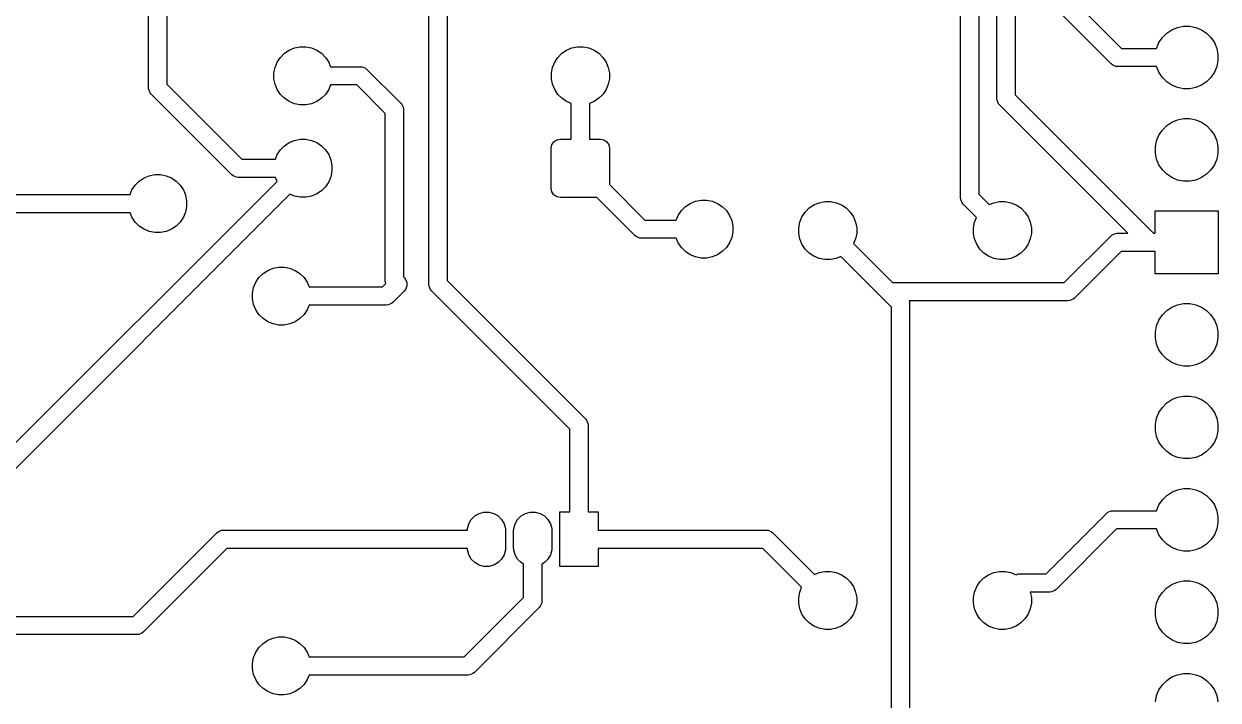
# Model space of a CAD drawing. Header units: inches. Extents: x 6.5 to 8.47, y -5.35 to -1.59.
# Drawn here: x 7.174 to 8.465, y -3.052 to -2.321 of the extents above; entities that cross this region are included whole.
import ezdxf

# ---------------------------------------------------------------- set-up
doc = ezdxf.new("R2010")
doc.units = ezdxf.units.IN
doc.header["$MEASUREMENT"] = 0
doc.layers.add('B.Cu', color=153, linetype='CONTINUOUS', true_color=0x4d7fc4)

msp = doc.modelspace()

# ---------------------------------------------------------------- linework, layer by layer
at = {"layer": 'B.Cu', "linetype": 'CONTINUOUS'}
for p, q in [((8.2264, -2.4016), (8.2264, -2.2206)), ((8.2461, -2.2165), (8.2461, -2.3975)), ((7.3091, -2.3898), (7.3091, -2.256)), ((7.3287, -2.252), (7.3287, -2.3857)), ((8.2736, -2.2597), (8.361, -2.3471)), ((8.2067, -2.2715), (8.2067, -2.5046)), ((8.35, -2.3639), (8.2568, -2.2707)), ((8.187, -2.5087), (8.187, -2.2755)), ((7.6319, -2.2953), (7.6319, -2.5983)), ((7.6122, -2.6024), (7.6122, -2.2994)), ((8.4216, -2.3244), (8.4282, -2.3231)), ((8.4282, -2.3231), (8.4348, -2.3231)), ((8.4348, -2.3231), (8.4414, -2.3244)), ((8.4015, -2.3409), (8.4052, -2.3354)), ((8.4052, -2.3354), (8.4099, -2.3306)), ((8.4099, -2.3306), (8.4155, -2.3269)), ((8.4155, -2.3269), (8.4216, -2.3244)), ((8.4414, -2.3244), (8.4475, -2.3269)), ((8.4475, -2.3269), (8.4531, -2.3306)), ((8.4531, -2.3306), (8.4578, -2.3354)), ((8.4578, -2.3354), (8.4615, -2.3409)), ((7.456, -2.3524), (7.4611, -2.349)), ((7.4611, -2.349), (7.4668, -2.3466)), ((7.4668, -2.3466), (7.4729, -2.3454)), ((7.4729, -2.3454), (7.4791, -2.3454)), ((7.4791, -2.3454), (7.4851, -2.3466)), ((7.4851, -2.3466), (7.4908, -2.349)), ((7.4908, -2.349), (7.496, -2.3524)), ((7.756, -2.3524), (7.7611, -2.349)), ((7.7611, -2.349), (7.7668, -2.3466)), ((7.7668, -2.3466), (7.7729, -2.3454)), ((7.7729, -2.3454), (7.7791, -2.3454)), ((7.7791, -2.3454), (7.7851, -2.3466)), ((7.7851, -2.3466), (7.7908, -2.349)), ((7.7908, -2.349), (7.796, -2.3524)), ((8.361, -2.3471), (8.399, -2.3471)), ((8.399, -2.3471), (8.4015, -2.3409)), ((8.399, -2.3471), (8.399, -2.3471)), ((8.4615, -2.3409), (8.464, -2.3471)), ((8.464, -2.3471), (8.4653, -2.3536)), ((7.4458, -2.3676), (7.4482, -2.3619)), ((7.4482, -2.3619), (7.4516, -2.3568)), ((7.4516, -2.3568), (7.456, -2.3524)), ((7.496, -2.3524), (7.5003, -2.3568)), ((7.5003, -2.3568), (7.5038, -2.3619)), ((7.5038, -2.3619), (7.5058, -2.3669)), ((7.7458, -2.3676), (7.7482, -2.3619)), ((7.7482, -2.3619), (7.7516, -2.3568)), ((7.7516, -2.3568), (7.756, -2.3524)), ((7.796, -2.3524), (7.8003, -2.3568)), ((7.8003, -2.3568), (7.8038, -2.3619)), ((7.8038, -2.3619), (7.8061, -2.3676)), ((8.4653, -2.3603), (8.464, -2.3668)), ((8.4653, -2.3536), (8.4653, -2.3603)), ((7.4446, -2.3737), (7.4458, -2.3676)), ((7.4446, -2.3799), (7.4446, -2.3737)), ((7.5058, -2.3669), (7.5382, -2.3669)), ((7.5382, -2.3669), (7.5401, -2.3671)), ((7.5401, -2.3671), (7.5437, -2.3686)), ((7.5437, -2.3686), (7.5437, -2.3686)), ((7.5437, -2.3686), (7.5451, -2.3698)), ((7.5451, -2.3698), (7.5818, -2.4064)), ((7.7446, -2.3737), (7.7458, -2.3676)), ((7.7446, -2.3799), (7.7446, -2.3737)), ((7.8061, -2.3676), (7.8073, -2.3737)), ((7.8073, -2.3737), (7.8073, -2.3799)), ((8.3515, -2.3651), (8.35, -2.3639)), ((8.355, -2.3666), (8.3515, -2.3651)), ((8.3515, -2.3651), (8.3515, -2.3651)), ((8.3569, -2.3668), (8.355, -2.3666)), ((8.399, -2.3668), (8.3569, -2.3668)), ((8.4015, -2.373), (8.399, -2.3668)), ((8.399, -2.3668), (8.399, -2.3668)), ((8.4052, -2.3785), (8.4015, -2.373)), ((8.4615, -2.373), (8.4578, -2.3785)), ((8.464, -2.3668), (8.4615, -2.373)), ((7.3287, -2.3857), (7.41, -2.4669)), ((7.4458, -2.3859), (7.4446, -2.3799)), ((7.4482, -2.3916), (7.4458, -2.3859)), ((7.5058, -2.3866), (7.5038, -2.3916)), ((7.5341, -2.3866), (7.5058, -2.3866)), ((7.565, -2.4175), (7.5341, -2.3866)), ((7.7458, -2.3859), (7.7446, -2.3799)), ((7.7482, -2.3916), (7.7458, -2.3859)), ((7.8061, -2.3859), (7.8038, -2.3916)), ((7.8073, -2.3799), (7.8061, -2.3859)), ((8.4099, -2.3832), (8.4052, -2.3785)), ((8.4155, -2.3869), (8.4099, -2.3832)), ((8.4216, -2.3895), (8.4155, -2.3869)), ((8.4475, -2.3869), (8.4414, -2.3895)), ((8.4531, -2.3832), (8.4475, -2.3869)), ((8.4578, -2.3785), (8.4531, -2.3832)), ((7.3092, -2.3917), (7.3091, -2.3898)), ((7.3107, -2.3952), (7.3092, -2.3917)), ((7.3119, -2.3967), (7.3107, -2.3952)), ((7.3107, -2.3952), (7.3107, -2.3952)), ((7.3989, -2.4837), (7.3119, -2.3967)), ((7.4516, -2.3968), (7.4482, -2.3916)), ((7.456, -2.4011), (7.4516, -2.3968)), ((7.4611, -2.4045), (7.456, -2.4011)), ((7.496, -2.4011), (7.4908, -2.4045)), ((7.5003, -2.3968), (7.496, -2.4011)), ((7.5038, -2.3916), (7.5003, -2.3968)), ((7.7516, -2.3968), (7.7482, -2.3916)), ((7.756, -2.4011), (7.7516, -2.3968)), ((7.7611, -2.4045), (7.756, -2.4011)), ((7.796, -2.4011), (7.7908, -2.4045)), ((7.8003, -2.3968), (7.796, -2.4011)), ((7.8038, -2.3916), (7.8003, -2.3968)), ((8.2266, -2.4035), (8.2264, -2.4016)), ((8.2461, -2.3975), (8.3957, -2.5471)), ((8.4282, -2.3908), (8.4216, -2.3895)), ((8.4348, -2.3908), (8.4282, -2.3908)), ((8.4414, -2.3895), (8.4348, -2.3908)), ((7.4668, -2.4069), (7.4611, -2.4045)), ((7.4729, -2.4081), (7.4668, -2.4069)), ((7.4791, -2.4081), (7.4729, -2.4081)), ((7.4851, -2.4069), (7.4791, -2.4081)), ((7.4908, -2.4045), (7.4851, -2.4069)), ((7.5818, -2.4064), (7.583, -2.4079)), ((7.583, -2.4079), (7.5845, -2.4115)), ((7.5845, -2.4115), (7.5845, -2.4115)), ((7.5845, -2.4115), (7.5846, -2.4134)), ((7.5846, -2.4134), (7.5846, -2.5943)), ((7.7661, -2.4066), (7.7611, -2.4045)), ((7.7661, -2.4453), (7.7661, -2.4066)), ((7.7908, -2.4045), (7.7858, -2.4066)), ((7.7858, -2.4066), (7.7858, -2.4453)), ((8.228, -2.407), (8.2266, -2.4035)), ((8.2293, -2.4085), (8.228, -2.407)), ((8.228, -2.407), (8.228, -2.407)), ((8.3678, -2.5471), (8.2293, -2.4085)), ((7.565, -2.5984), (7.565, -2.4175)), ((8.4099, -2.4306), (8.4155, -2.4269)), ((8.4155, -2.4269), (8.4216, -2.4244)), ((8.4216, -2.4244), (8.4282, -2.4231)), ((8.4282, -2.4231), (8.4348, -2.4231)), ((8.4348, -2.4231), (8.4414, -2.4244)), ((8.4414, -2.4244), (8.4475, -2.4269)), ((8.4475, -2.4269), (8.4531, -2.4306)), ((8.4015, -2.4409), (8.4052, -2.4354)), ((8.4052, -2.4354), (8.4099, -2.4306)), ((8.4531, -2.4306), (8.4578, -2.4354)), ((8.4578, -2.4354), (8.4615, -2.4409)), ((7.4516, -2.4568), (7.456, -2.4524)), ((7.456, -2.4524), (7.4611, -2.449)), ((7.4611, -2.449), (7.4668, -2.4466)), ((7.4668, -2.4466), (7.4729, -2.4454)), ((7.4729, -2.4454), (7.4791, -2.4454)), ((7.4791, -2.4454), (7.4851, -2.4466)), ((7.4851, -2.4466), (7.4908, -2.449)), ((7.4908, -2.449), (7.496, -2.4524)), ((7.496, -2.4524), (7.5003, -2.4568)), ((7.7445, -2.4551), (7.7452, -2.4514)), ((7.7452, -2.4514), (7.7474, -2.4482)), ((7.7474, -2.4482), (7.7506, -2.446)), ((7.7506, -2.446), (7.7543, -2.4453)), ((7.7543, -2.4453), (7.7661, -2.4453)), ((7.7858, -2.4453), (7.7976, -2.4453)), ((7.7976, -2.4453), (7.8014, -2.446)), ((7.8014, -2.446), (7.8046, -2.4482)), ((7.8046, -2.4482), (7.8067, -2.4514)), ((7.8067, -2.4514), (7.8075, -2.4551)), ((8.3977, -2.4536), (8.399, -2.4471)), ((8.399, -2.4471), (8.4015, -2.4409)), ((8.4615, -2.4409), (8.464, -2.4471)), ((8.464, -2.4471), (8.4653, -2.4536)), ((7.4461, -2.4669), (7.4482, -2.4619)), ((7.4482, -2.4619), (7.4516, -2.4568)), ((7.5003, -2.4568), (7.5038, -2.4619)), ((7.5038, -2.4619), (7.5061, -2.4676)), ((7.7445, -2.4984), (7.7445, -2.4551)), ((7.8075, -2.4551), (7.8075, -2.4943)), ((8.3977, -2.4603), (8.3977, -2.4536)), ((8.399, -2.4668), (8.3977, -2.4603)), ((8.4653, -2.4603), (8.464, -2.4668)), ((8.4653, -2.4536), (8.4653, -2.4603)), ((7.41, -2.4669), (7.4461, -2.4669)), ((7.5061, -2.4676), (7.5073, -2.4737)), ((7.5073, -2.4737), (7.5073, -2.4799)), ((8.4015, -2.473), (8.399, -2.4668)), ((8.4052, -2.4785), (8.4015, -2.473)), ((8.4099, -2.4832), (8.4052, -2.4785)), ((8.4578, -2.4785), (8.4531, -2.4832)), ((8.4615, -2.473), (8.4578, -2.4785)), ((8.464, -2.4668), (8.4615, -2.473)), ((7.0774, -2.8614), (7.4479, -2.4909)), ((7.2946, -2.495), (7.2989, -2.4906)), ((7.2989, -2.4906), (7.3041, -2.4872)), ((7.3041, -2.4872), (7.3098, -2.4848)), ((7.3098, -2.4848), (7.3158, -2.4836)), ((7.3158, -2.4836), (7.322, -2.4836)), ((7.322, -2.4836), (7.328, -2.4848)), ((7.328, -2.4848), (7.3337, -2.4872)), ((7.3337, -2.4872), (7.3389, -2.4906)), ((7.3389, -2.4906), (7.3432, -2.495)), ((7.4004, -2.485), (7.3989, -2.4837)), ((7.404, -2.4864), (7.4004, -2.485)), ((7.4004, -2.485), (7.4004, -2.485)), ((7.4059, -2.4866), (7.404, -2.4864)), ((7.4461, -2.4866), (7.4059, -2.4866)), ((7.4479, -2.4909), (7.4461, -2.4866)), ((7.5038, -2.4916), (7.5003, -2.4968)), ((7.5061, -2.4859), (7.5038, -2.4916)), ((7.5073, -2.4799), (7.5061, -2.4859)), ((8.4155, -2.4869), (8.4099, -2.4832)), ((8.4216, -2.4895), (8.4155, -2.4869)), ((8.4282, -2.4908), (8.4216, -2.4895)), ((8.4348, -2.4908), (8.4282, -2.4908)), ((8.4414, -2.4895), (8.4348, -2.4908)), ((8.4475, -2.4869), (8.4414, -2.4895)), ((8.4531, -2.4832), (8.4475, -2.4869)), ((7.4618, -2.5048), (7.0885, -2.8782)), ((7.289, -2.5051), (7.2911, -2.5001)), ((7.2911, -2.5001), (7.2946, -2.495)), ((7.3432, -2.495), (7.3467, -2.5001)), ((7.3467, -2.5001), (7.349, -2.5058)), ((7.4668, -2.5069), (7.4618, -2.5048)), ((7.4908, -2.5045), (7.4851, -2.5069)), ((7.496, -2.5011), (7.4908, -2.5045)), ((7.5003, -2.4968), (7.496, -2.5011)), ((7.7452, -2.5022), (7.7445, -2.4984)), ((7.7474, -2.5054), (7.7452, -2.5022)), ((7.8075, -2.4943), (7.8458, -2.5327)), ((8.2067, -2.5046), (8.2181, -2.516)), ((7.0403, -2.5051), (7.289, -2.5051)), ((7.349, -2.5058), (7.3502, -2.5119)), ((7.3502, -2.5119), (7.3502, -2.518)), ((7.4729, -2.5081), (7.4668, -2.5069)), ((7.4791, -2.5081), (7.4729, -2.5081)), ((7.4851, -2.5069), (7.4791, -2.5081)), ((7.7506, -2.5075), (7.7474, -2.5054)), ((7.7543, -2.5083), (7.7506, -2.5075)), ((7.7936, -2.5083), (7.7543, -2.5083)), ((7.8348, -2.5495), (7.7936, -2.5083)), ((7.8895, -2.5182), (7.8946, -2.5147)), ((7.8946, -2.5147), (7.9003, -2.5124)), ((7.9003, -2.5124), (7.9064, -2.5112)), ((7.9064, -2.5112), (7.9125, -2.5112)), ((7.9125, -2.5112), (7.9186, -2.5124)), ((7.9186, -2.5124), (7.9243, -2.5147)), ((7.9243, -2.5147), (7.9294, -2.5182)), ((8.0233, -2.5197), (8.0285, -2.5163)), ((8.0285, -2.5163), (8.0342, -2.514)), ((8.0342, -2.514), (8.0402, -2.5128)), ((8.0402, -2.5128), (8.0464, -2.5128)), ((8.0464, -2.5128), (8.0524, -2.514)), ((8.0524, -2.514), (8.0582, -2.5163)), ((8.0582, -2.5163), (8.0633, -2.5197)), ((8.1872, -2.5106), (8.187, -2.5087)), ((8.1887, -2.5141), (8.1872, -2.5106)), ((8.1899, -2.5156), (8.1887, -2.5141)), ((8.1887, -2.5141), (8.1887, -2.5141)), ((8.2042, -2.5299), (8.1899, -2.5156)), ((8.2181, -2.516), (8.2231, -2.514)), ((8.2231, -2.514), (8.2292, -2.5128)), ((8.2292, -2.5128), (8.2354, -2.5128)), ((8.2354, -2.5128), (8.2414, -2.514)), ((8.2414, -2.514), (8.2471, -2.5163)), ((8.2471, -2.5163), (8.2523, -2.5197)), ((7.289, -2.5248), (7.0206, -2.5248)), ((7.2911, -2.5298), (7.289, -2.5248)), ((7.2946, -2.5349), (7.2911, -2.5298)), ((7.3467, -2.5298), (7.3432, -2.5349)), ((7.349, -2.5241), (7.3467, -2.5298)), ((7.3502, -2.518), (7.349, -2.5241)), ((7.8796, -2.5327), (7.8817, -2.5277)), ((7.8817, -2.5277), (7.8851, -2.5225)), ((7.8851, -2.5225), (7.8895, -2.5182)), ((7.9294, -2.5182), (7.9338, -2.5225)), ((7.9338, -2.5225), (7.9372, -2.5277)), ((7.9372, -2.5277), (7.9396, -2.5334)), ((8.0132, -2.535), (8.0155, -2.5292)), ((8.0155, -2.5292), (8.019, -2.5241)), ((8.019, -2.5241), (8.0233, -2.5197)), ((8.0633, -2.5197), (8.0677, -2.5241)), ((8.0677, -2.5241), (8.0711, -2.5292)), ((8.0711, -2.5292), (8.0734, -2.535)), ((8.2021, -2.535), (8.2042, -2.5299)), ((8.2523, -2.5197), (8.2566, -2.5241)), ((8.2566, -2.5241), (8.2601, -2.5292)), ((8.2601, -2.5292), (8.2624, -2.535)), ((8.3975, -2.5471), (8.3975, -2.5229)), ((8.3975, -2.5229), (8.4655, -2.5229)), ((8.4655, -2.5229), (8.4655, -2.5909)), ((7.2989, -2.5393), (7.2946, -2.5349)), ((7.3041, -2.5427), (7.2989, -2.5393)), ((7.3098, -2.5451), (7.3041, -2.5427)), ((7.3337, -2.5427), (7.328, -2.5451)), ((7.3389, -2.5393), (7.3337, -2.5427)), ((7.3432, -2.5349), (7.3389, -2.5393)), ((7.8458, -2.5327), (7.8796, -2.5327)), ((7.9396, -2.5334), (7.9408, -2.5394)), ((7.9408, -2.5394), (7.9408, -2.5456)), ((8.012, -2.541), (8.0132, -2.535)), ((8.012, -2.5472), (8.012, -2.541)), ((8.0734, -2.535), (8.0747, -2.541)), ((8.0747, -2.541), (8.0747, -2.5472)), ((8.2009, -2.541), (8.2021, -2.535)), ((8.2009, -2.5472), (8.2009, -2.541)), ((8.2624, -2.535), (8.2636, -2.541)), ((8.2636, -2.541), (8.2636, -2.5472)), ((7.3158, -2.5463), (7.3098, -2.5451)), ((7.322, -2.5463), (7.3158, -2.5463)), ((7.328, -2.5451), (7.322, -2.5463)), ((7.8363, -2.5507), (7.8348, -2.5495)), ((7.8398, -2.5522), (7.8363, -2.5507)), ((7.8417, -2.5524), (7.8398, -2.5522)), ((7.8398, -2.5522), (7.8398, -2.5522)), ((7.8796, -2.5524), (7.8417, -2.5524)), ((7.8817, -2.5574), (7.8796, -2.5524)), ((7.9396, -2.5517), (7.9372, -2.5574)), ((7.9408, -2.5456), (7.9396, -2.5517)), ((8.0132, -2.5532), (8.012, -2.5472)), ((8.0155, -2.5589), (8.0132, -2.5532)), ((8.0734, -2.5532), (8.0714, -2.5582)), ((8.0747, -2.5472), (8.0734, -2.5532)), ((8.2021, -2.5532), (8.2009, -2.5472)), ((8.2045, -2.5589), (8.2021, -2.5532)), ((8.2624, -2.5532), (8.2601, -2.5589)), ((8.2636, -2.5472), (8.2624, -2.5532)), ((8.2991, -2.6004), (8.3495, -2.55)), ((8.3495, -2.55), (8.351, -2.5487)), ((8.351, -2.5487), (8.3545, -2.5473)), ((8.351, -2.5487), (8.351, -2.5487)), ((8.3545, -2.5473), (8.3565, -2.5471)), ((8.3565, -2.5471), (8.3678, -2.5471)), ((8.3957, -2.5471), (8.3975, -2.5471)), ((7.8851, -2.5625), (7.8817, -2.5574)), ((7.8895, -2.5669), (7.8851, -2.5625)), ((7.8946, -2.5703), (7.8895, -2.5669)), ((7.9294, -2.5669), (7.9243, -2.5703)), ((7.9338, -2.5625), (7.9294, -2.5669)), ((7.9372, -2.5574), (7.9338, -2.5625)), ((8.019, -2.5641), (8.0155, -2.5589)), ((8.0233, -2.5684), (8.019, -2.5641)), ((8.0285, -2.5719), (8.0233, -2.5684)), ((8.0714, -2.5582), (8.1135, -2.6004)), ((8.2079, -2.5641), (8.2045, -2.5589)), ((8.2123, -2.5684), (8.2079, -2.5641)), ((8.2174, -2.5719), (8.2123, -2.5684)), ((8.2523, -2.5684), (8.2471, -2.5719)), ((8.2566, -2.5641), (8.2523, -2.5684)), ((8.2601, -2.5589), (8.2566, -2.5641)), ((8.3605, -2.5668), (8.3101, -2.6172)), ((8.3916, -2.5668), (8.3605, -2.5668)), ((8.3975, -2.5668), (8.3916, -2.5668)), ((8.3975, -2.5909), (8.3975, -2.5668)), ((7.9003, -2.5727), (7.8946, -2.5703)), ((7.9064, -2.5739), (7.9003, -2.5727)), ((7.9125, -2.5739), (7.9064, -2.5739)), ((7.9186, -2.5727), (7.9125, -2.5739)), ((7.9243, -2.5703), (7.9186, -2.5727)), ((8.0342, -2.5742), (8.0285, -2.5719)), ((8.0402, -2.5754), (8.0342, -2.5742)), ((8.0464, -2.5754), (8.0402, -2.5754)), ((8.0524, -2.5742), (8.0464, -2.5754)), ((8.0575, -2.5722), (8.0524, -2.5742)), ((8.1025, -2.6172), (8.0575, -2.5722)), ((8.2231, -2.5742), (8.2174, -2.5719)), ((8.2292, -2.5754), (8.2231, -2.5742)), ((8.2354, -2.5754), (8.2292, -2.5754)), ((8.2414, -2.5742), (8.2354, -2.5754)), ((8.2471, -2.5719), (8.2414, -2.5742)), ((7.425, -2.6001), (7.4284, -2.595)), ((7.4284, -2.595), (7.4328, -2.5906)), ((7.4328, -2.5906), (7.4379, -2.5872)), ((7.4379, -2.5872), (7.4436, -2.5848)), ((7.4436, -2.5848), (7.4497, -2.5836)), ((7.4497, -2.5836), (7.4558, -2.5836)), ((7.4558, -2.5836), (7.4619, -2.5848)), ((7.4619, -2.5848), (7.4676, -2.5872)), ((7.4676, -2.5872), (7.4727, -2.5906)), ((7.4727, -2.5906), (7.4771, -2.595)), ((7.4771, -2.595), (7.4805, -2.6001)), ((7.5846, -2.5943), (7.5857, -2.5954)), ((7.5857, -2.5954), (7.5869, -2.5969)), ((8.4655, -2.5909), (8.3975, -2.5909)), ((7.4214, -2.6119), (7.4226, -2.6058)), ((7.4226, -2.6058), (7.425, -2.6001)), ((7.4805, -2.6001), (7.4826, -2.6051)), ((7.4826, -2.6051), (7.5621, -2.6051)), ((7.5621, -2.6051), (7.5656, -2.6015)), ((7.5651, -2.6003), (7.565, -2.5984)), ((7.5656, -2.6015), (7.5651, -2.6003)), ((7.5869, -2.6078), (7.5857, -2.6093)), ((7.5869, -2.5969), (7.5884, -2.6004)), ((7.5884, -2.6043), (7.5869, -2.6078)), ((7.5884, -2.6004), (7.5884, -2.6043)), ((7.6124, -2.6043), (7.6122, -2.6024)), ((7.6139, -2.6078), (7.6124, -2.6043)), ((7.6151, -2.6093), (7.6139, -2.6078)), ((7.6139, -2.6078), (7.6139, -2.6078)), ((7.6319, -2.5983), (7.7814, -2.7478)), ((8.1135, -2.6004), (8.2991, -2.6004)), ((7.4214, -2.618), (7.4214, -2.6119)), ((7.4226, -2.6241), (7.4214, -2.618)), ((7.5857, -2.6093), (7.5731, -2.6219)), ((7.7646, -2.7588), (7.6151, -2.6093)), ((8.1122, -2.6269), (8.1025, -2.6172)), ((8.3031, -2.6201), (8.1314, -2.6201)), ((8.1314, -2.6201), (8.1317, -2.6209)), ((8.1317, -2.6209), (8.1319, -2.6228)), ((8.3051, -2.6199), (8.3031, -2.6201)), ((8.3086, -2.6184), (8.3051, -2.6199)), ((8.3101, -2.6172), (8.3086, -2.6184)), ((8.3086, -2.6184), (8.3086, -2.6184)), ((7.425, -2.6298), (7.4226, -2.6241)), ((7.4284, -2.6349), (7.425, -2.6298)), ((7.4805, -2.6298), (7.4771, -2.6349)), ((7.4826, -2.6248), (7.4805, -2.6298)), ((7.5661, -2.6248), (7.4826, -2.6248)), ((7.5681, -2.6246), (7.5661, -2.6248)), ((7.5716, -2.6231), (7.5681, -2.6246)), ((7.5731, -2.6219), (7.5716, -2.6231)), ((7.5716, -2.6231), (7.5716, -2.6231)), ((8.1122, -3.2912), (8.1122, -2.6269)), ((8.1319, -2.6228), (8.1319, -3.2953)), ((8.4052, -2.6354), (8.4099, -2.6306)), ((8.4099, -2.6306), (8.4155, -2.6269)), ((8.4155, -2.6269), (8.4216, -2.6244)), ((8.4216, -2.6244), (8.4282, -2.6231)), ((8.4282, -2.6231), (8.4348, -2.6231)), ((8.4348, -2.6231), (8.4414, -2.6244)), ((8.4414, -2.6244), (8.4475, -2.6269)), ((8.4475, -2.6269), (8.4531, -2.6306)), ((8.4531, -2.6306), (8.4578, -2.6354)), ((7.4328, -2.6393), (7.4284, -2.6349)), ((7.4379, -2.6427), (7.4328, -2.6393)), ((7.4436, -2.6451), (7.4379, -2.6427)), ((7.4497, -2.6463), (7.4436, -2.6451)), ((7.4558, -2.6463), (7.4497, -2.6463)), ((7.4619, -2.6451), (7.4558, -2.6463)), ((7.4676, -2.6427), (7.4619, -2.6451)), ((7.4727, -2.6393), (7.4676, -2.6427)), ((7.4771, -2.6349), (7.4727, -2.6393)), ((8.3977, -2.6536), (8.399, -2.6471)), ((8.399, -2.6471), (8.4015, -2.6409)), ((8.4015, -2.6409), (8.4052, -2.6354)), ((8.4578, -2.6354), (8.4615, -2.6409)), ((8.4615, -2.6409), (8.464, -2.6471)), ((8.464, -2.6471), (8.4653, -2.6536)), ((8.3977, -2.6603), (8.3977, -2.6536)), ((8.4653, -2.6536), (8.4653, -2.6603)), ((8.399, -2.6668), (8.3977, -2.6603)), ((8.4015, -2.673), (8.399, -2.6668)), ((8.4052, -2.6785), (8.4015, -2.673)), ((8.4615, -2.673), (8.4578, -2.6785)), ((8.464, -2.6668), (8.4615, -2.673)), ((8.4653, -2.6603), (8.464, -2.6668)), ((8.4099, -2.6832), (8.4052, -2.6785)), ((8.4155, -2.6869), (8.4099, -2.6832)), ((8.4531, -2.6832), (8.4475, -2.6869)), ((8.4578, -2.6785), (8.4531, -2.6832)), ((8.4216, -2.6895), (8.4155, -2.6869)), ((8.4282, -2.6908), (8.4216, -2.6895)), ((8.4348, -2.6908), (8.4282, -2.6908)), ((8.4414, -2.6895), (8.4348, -2.6908)), ((8.4475, -2.6869), (8.4414, -2.6895)), ((8.4155, -2.7269), (8.4216, -2.7244)), ((8.4216, -2.7244), (8.4282, -2.7231)), ((8.4282, -2.7231), (8.4348, -2.7231)), ((8.4348, -2.7231), (8.4414, -2.7244)), ((8.4414, -2.7244), (8.4475, -2.7269)), ((8.4015, -2.7409), (8.4052, -2.7354)), ((8.4052, -2.7354), (8.4099, -2.7306)), ((8.4099, -2.7306), (8.4155, -2.7269)), ((8.4475, -2.7269), (8.4531, -2.7306)), ((8.4531, -2.7306), (8.4578, -2.7354)), ((8.4578, -2.7354), (8.4615, -2.7409)), ((7.7814, -2.7478), (7.7826, -2.7493)), ((7.7826, -2.7493), (7.7826, -2.7493)), ((7.7826, -2.7493), (7.7841, -2.7528)), ((8.3977, -2.7536), (8.399, -2.7471)), ((8.399, -2.7471), (8.4015, -2.7409)), ((8.4615, -2.7409), (8.464, -2.7471)), ((8.464, -2.7471), (8.4653, -2.7536)), ((7.7646, -2.8484), (7.7646, -2.7588)), ((7.7841, -2.7528), (7.7843, -2.7547)), ((7.7843, -2.7547), (7.7843, -2.8484)), ((8.3977, -2.7603), (8.3977, -2.7536)), ((8.399, -2.7668), (8.3977, -2.7603)), ((8.4653, -2.7603), (8.464, -2.7668)), ((8.4653, -2.7536), (8.4653, -2.7603)), ((8.4015, -2.773), (8.399, -2.7668)), ((8.4052, -2.7785), (8.4015, -2.773)), ((8.4615, -2.773), (8.4578, -2.7785)), ((8.464, -2.7668), (8.4615, -2.773)), ((8.4099, -2.7832), (8.4052, -2.7785)), ((8.4155, -2.7869), (8.4099, -2.7832)), ((8.4216, -2.7895), (8.4155, -2.7869)), ((8.4475, -2.7869), (8.4414, -2.7895)), ((8.4531, -2.7832), (8.4475, -2.7869)), ((8.4578, -2.7785), (8.4531, -2.7832)), ((8.4282, -2.7908), (8.4216, -2.7895)), ((8.4348, -2.7908), (8.4282, -2.7908)), ((8.4414, -2.7895), (8.4348, -2.7908)), ((8.4099, -2.8306), (8.4155, -2.8269)), ((8.4155, -2.8269), (8.4216, -2.8244)), ((8.4216, -2.8244), (8.4282, -2.8231)), ((8.4282, -2.8231), (8.4348, -2.8231)), ((8.4348, -2.8231), (8.4414, -2.8244)), ((8.4414, -2.8244), (8.4475, -2.8269)), ((8.4475, -2.8269), (8.4531, -2.8306)), ((8.4015, -2.8409), (8.4052, -2.8354)), ((8.4052, -2.8354), (8.4099, -2.8306)), ((8.4531, -2.8306), (8.4578, -2.8354)), ((8.4578, -2.8354), (8.4615, -2.8409)), ((7.658, -2.8565), (7.6618, -2.8527)), ((7.6618, -2.8527), (7.6665, -2.85)), ((7.6665, -2.85), (7.6717, -2.8486)), ((7.6717, -2.8486), (7.6771, -2.8486)), ((7.6771, -2.8486), (7.6823, -2.85)), ((7.6823, -2.85), (7.687, -2.8527)), ((7.687, -2.8527), (7.6908, -2.8565)), ((7.708, -2.8565), (7.7118, -2.8527)), ((7.7118, -2.8527), (7.7165, -2.85)), ((7.7165, -2.85), (7.7217, -2.8486)), ((7.7217, -2.8486), (7.7271, -2.8486)), ((7.7271, -2.8486), (7.7323, -2.85)), ((7.7323, -2.85), (7.737, -2.8527)), ((7.737, -2.8527), (7.7408, -2.8565)), ((7.7537, -2.9075), (7.7537, -2.8484)), ((7.7537, -2.8484), (7.7646, -2.8484)), ((7.7843, -2.8484), (7.7951, -2.8484)), ((7.7951, -2.8484), (7.7951, -2.8681)), ((8.2794, -2.9153), (8.3448, -2.85)), ((8.3448, -2.85), (8.3463, -2.8487)), ((8.3463, -2.8487), (8.3498, -2.8473)), ((8.3463, -2.8487), (8.3463, -2.8487)), ((8.3498, -2.8473), (8.3517, -2.8471)), ((8.3517, -2.8471), (8.399, -2.8471)), ((8.399, -2.8471), (8.4015, -2.8409)), ((8.399, -2.8471), (8.399, -2.8471)), ((8.4615, -2.8409), (8.464, -2.8471)), ((8.464, -2.8471), (8.4653, -2.8536)), ((8.4653, -2.8536), (8.4653, -2.8603)), ((7.6538, -2.8681), (7.6539, -2.8664)), ((7.6539, -2.8664), (7.6553, -2.8612)), ((7.6553, -2.8612), (7.658, -2.8565)), ((7.6908, -2.8565), (7.6935, -2.8612)), ((7.6935, -2.8612), (7.6949, -2.8664)), ((7.6949, -2.8664), (7.6951, -2.8691)), ((7.7037, -2.8691), (7.7039, -2.8664)), ((7.7039, -2.8664), (7.7053, -2.8612)), ((7.7053, -2.8612), (7.708, -2.8565)), ((7.7408, -2.8565), (7.7435, -2.8612)), ((7.7435, -2.8612), (7.7449, -2.8664)), ((7.7449, -2.8664), (7.7451, -2.8691)), ((8.4653, -2.8603), (8.464, -2.8668)), ((7.2924, -2.9614), (7.3828, -2.871)), ((7.3828, -2.871), (7.3843, -2.8698)), ((7.3843, -2.8698), (7.3878, -2.8683)), ((7.3843, -2.8698), (7.3843, -2.8698)), ((7.3878, -2.8683), (7.3898, -2.8681)), ((7.3898, -2.8681), (7.6538, -2.8681)), ((7.6951, -2.8691), (7.6951, -2.8868)), ((7.7037, -2.8868), (7.7037, -2.8691)), ((7.7451, -2.8691), (7.7451, -2.8868)), ((7.7951, -2.8681), (7.9772, -2.8681)), ((7.9772, -2.8681), (7.9791, -2.8683)), ((7.9791, -2.8683), (7.9826, -2.8698)), ((7.9826, -2.8698), (7.9826, -2.8698)), ((7.9826, -2.8698), (7.9841, -2.871)), ((7.9841, -2.871), (8.0292, -2.916)), ((8.3558, -2.8668), (8.2904, -2.9322)), ((8.399, -2.8668), (8.3558, -2.8668)), ((8.4015, -2.873), (8.399, -2.8668)), ((8.399, -2.8668), (8.399, -2.8668)), ((8.4052, -2.8785), (8.4015, -2.873)), ((8.4099, -2.8832), (8.4052, -2.8785)), ((8.4578, -2.8785), (8.4531, -2.8832)), ((8.4615, -2.873), (8.4578, -2.8785)), ((8.464, -2.8668), (8.4615, -2.873)), ((7.3938, -2.8878), (7.3034, -2.9782)), ((7.6538, -2.8878), (7.3938, -2.8878)), ((7.6539, -2.8895), (7.6538, -2.8878)), ((7.6553, -2.8947), (7.6539, -2.8895)), ((7.6949, -2.8895), (7.6935, -2.8947)), ((7.6951, -2.8868), (7.6949, -2.8895)), ((7.7039, -2.8895), (7.7037, -2.8868)), ((7.7053, -2.8947), (7.7039, -2.8895)), ((7.7449, -2.8895), (7.7435, -2.8947)), ((7.7451, -2.8868), (7.7449, -2.8895)), ((7.9731, -2.8878), (7.7951, -2.8878)), ((7.7951, -2.8878), (7.7951, -2.9075)), ((8.0152, -2.9299), (7.9731, -2.8878)), ((8.4155, -2.8869), (8.4099, -2.8832)), ((8.4216, -2.8895), (8.4155, -2.8869)), ((8.4282, -2.8908), (8.4216, -2.8895)), ((8.4348, -2.8908), (8.4282, -2.8908)), ((8.4414, -2.8895), (8.4348, -2.8908)), ((8.4475, -2.8869), (8.4414, -2.8895)), ((8.4531, -2.8832), (8.4475, -2.8869)), ((7.658, -2.8994), (7.6553, -2.8947)), ((7.6618, -2.9032), (7.658, -2.8994)), ((7.6665, -2.9059), (7.6618, -2.9032)), ((7.687, -2.9032), (7.6823, -2.9059)), ((7.6908, -2.8994), (7.687, -2.9032)), ((7.6935, -2.8947), (7.6908, -2.8994)), ((7.708, -2.8994), (7.7053, -2.8947)), ((7.7118, -2.9032), (7.708, -2.8994)), ((7.7146, -2.9048), (7.7118, -2.9032)), ((7.7146, -2.9408), (7.7146, -2.9048)), ((7.737, -2.9032), (7.7343, -2.9048)), ((7.7343, -2.9048), (7.7343, -2.9449)), ((7.7408, -2.8994), (7.737, -2.9032)), ((7.7435, -2.8947), (7.7408, -2.8994)), ((7.6717, -2.9073), (7.6665, -2.9059)), ((7.6771, -2.9073), (7.6717, -2.9073)), ((7.6823, -2.9059), (7.6771, -2.9073)), ((7.7951, -2.9075), (7.7537, -2.9075)), ((8.0292, -2.916), (8.0342, -2.914)), ((8.0342, -2.914), (8.0402, -2.9128)), ((8.0402, -2.9128), (8.0464, -2.9128)), ((8.0464, -2.9128), (8.0524, -2.914)), ((8.0524, -2.914), (8.0582, -2.9163)), ((8.0582, -2.9163), (8.0633, -2.9197)), ((8.2123, -2.9197), (8.2174, -2.9163)), ((8.2174, -2.9163), (8.2231, -2.914)), ((8.2231, -2.914), (8.2292, -2.9128)), ((8.2292, -2.9128), (8.2354, -2.9128)), ((8.2354, -2.9128), (8.2414, -2.914)), ((8.2414, -2.914), (8.2471, -2.9163)), ((8.2471, -2.9163), (8.2472, -2.9164)), ((8.2472, -2.9164), (8.2493, -2.9155)), ((8.2493, -2.9155), (8.2512, -2.9154)), ((8.2493, -2.9155), (8.2493, -2.9155)), ((8.2512, -2.9154), (8.2793, -2.9154)), ((8.2793, -2.9154), (8.2794, -2.9153)), ((8.0132, -2.935), (8.0152, -2.9299)), ((8.0633, -2.9197), (8.0677, -2.9241)), ((8.0677, -2.9241), (8.0711, -2.9292)), ((8.0711, -2.9292), (8.0734, -2.935)), ((8.2021, -2.935), (8.2045, -2.9292)), ((8.2045, -2.9292), (8.2079, -2.9241)), ((8.2079, -2.9241), (8.2123, -2.9197)), ((8.4052, -2.9354), (8.4099, -2.9306)), ((8.4099, -2.9306), (8.4155, -2.9269)), ((8.4155, -2.9269), (8.4216, -2.9244)), ((8.4216, -2.9244), (8.4282, -2.9231)), ((8.4282, -2.9231), (8.4348, -2.9231)), ((8.4348, -2.9231), (8.4414, -2.9244)), ((8.4414, -2.9244), (8.4475, -2.9269)), ((8.4475, -2.9269), (8.4531, -2.9306)), ((8.4531, -2.9306), (8.4578, -2.9354)), ((7.6503, -3.0051), (7.7146, -2.9408)), ((8.012, -2.941), (8.0132, -2.935)), ((8.012, -2.9472), (8.012, -2.941)), ((8.0734, -2.935), (8.0747, -2.941)), ((8.0747, -2.941), (8.0747, -2.9472)), ((8.2009, -2.941), (8.2021, -2.935)), ((8.2009, -2.9472), (8.2009, -2.941)), ((8.2835, -2.935), (8.2624, -2.935)), ((8.2624, -2.935), (8.2636, -2.941)), ((8.2636, -2.941), (8.2636, -2.9472)), ((8.2854, -2.9349), (8.2835, -2.935)), ((8.2889, -2.9334), (8.2854, -2.9349)), ((8.2904, -2.9322), (8.2889, -2.9334)), ((8.2889, -2.9334), (8.2889, -2.9334)), ((8.399, -2.9471), (8.4015, -2.9409)), ((8.4015, -2.9409), (8.4052, -2.9354)), ((8.4578, -2.9354), (8.4615, -2.9409)), ((8.4615, -2.9409), (8.464, -2.9471)), ((7.7314, -2.9518), (7.6613, -3.0219)), ((7.7326, -2.9504), (7.7314, -2.9518)), ((7.7341, -2.9468), (7.7326, -2.9504)), ((7.7326, -2.9504), (7.7326, -2.9504)), ((7.7343, -2.9449), (7.7341, -2.9468)), ((8.0132, -2.9532), (8.012, -2.9472)), ((8.0155, -2.9589), (8.0132, -2.9532)), ((8.0734, -2.9532), (8.0711, -2.9589)), ((8.0747, -2.9472), (8.0734, -2.9532)), ((8.2021, -2.9532), (8.2009, -2.9472)), ((8.2045, -2.9589), (8.2021, -2.9532)), ((8.2624, -2.9532), (8.2601, -2.9589)), ((8.2636, -2.9472), (8.2624, -2.9532)), ((8.3977, -2.9536), (8.399, -2.9471)), ((8.3977, -2.9603), (8.3977, -2.9536)), ((8.464, -2.9471), (8.4653, -2.9536)), ((8.4653, -2.9536), (8.4653, -2.9603)), ((7.0276, -2.9614), (7.2924, -2.9614)), ((8.019, -2.9641), (8.0155, -2.9589)), ((8.0233, -2.9684), (8.019, -2.9641)), ((8.0285, -2.9719), (8.0233, -2.9684)), ((8.0633, -2.9684), (8.0582, -2.9719)), ((8.0677, -2.9641), (8.0633, -2.9684)), ((8.0711, -2.9589), (8.0677, -2.9641)), ((8.2079, -2.9641), (8.2045, -2.9589)), ((8.2123, -2.9684), (8.2079, -2.9641)), ((8.2174, -2.9719), (8.2123, -2.9684)), ((8.2523, -2.9684), (8.2471, -2.9719)), ((8.2566, -2.9641), (8.2523, -2.9684)), ((8.2601, -2.9589), (8.2566, -2.9641)), ((8.399, -2.9668), (8.3977, -2.9603)), ((8.4015, -2.973), (8.399, -2.9668)), ((8.464, -2.9668), (8.4615, -2.973)), ((8.4653, -2.9603), (8.464, -2.9668)), ((7.2965, -2.9811), (7.0276, -2.9811)), ((7.2984, -2.9809), (7.2965, -2.9811)), ((7.3019, -2.9794), (7.2984, -2.9809)), ((7.3034, -2.9782), (7.3019, -2.9794)), ((7.3019, -2.9794), (7.3019, -2.9794)), ((8.0342, -2.9742), (8.0285, -2.9719)), ((8.0402, -2.9754), (8.0342, -2.9742)), ((8.0464, -2.9754), (8.0402, -2.9754)), ((8.0524, -2.9742), (8.0464, -2.9754)), ((8.0582, -2.9719), (8.0524, -2.9742)), ((8.2231, -2.9742), (8.2174, -2.9719)), ((8.2292, -2.9754), (8.2231, -2.9742)), ((8.2354, -2.9754), (8.2292, -2.9754)), ((8.2414, -2.9742), (8.2354, -2.9754)), ((8.2471, -2.9719), (8.2414, -2.9742)), ((8.4052, -2.9785), (8.4015, -2.973)), ((8.4099, -2.9832), (8.4052, -2.9785)), ((8.4578, -2.9785), (8.4531, -2.9832)), ((8.4615, -2.973), (8.4578, -2.9785)), ((7.425, -3.0001), (7.4284, -2.995)), ((7.4284, -2.995), (7.4328, -2.9906)), ((7.4328, -2.9906), (7.4379, -2.9872)), ((7.4379, -2.9872), (7.4436, -2.9848)), ((7.4436, -2.9848), (7.4497, -2.9836)), ((7.4497, -2.9836), (7.4558, -2.9836)), ((7.4558, -2.9836), (7.4619, -2.9848)), ((7.4619, -2.9848), (7.4676, -2.9872)), ((7.4676, -2.9872), (7.4727, -2.9906)), ((7.4727, -2.9906), (7.4771, -2.995)), ((7.4771, -2.995), (7.4805, -3.0001)), ((8.4155, -2.9869), (8.4099, -2.9832)), ((8.4216, -2.9895), (8.4155, -2.9869)), ((8.4282, -2.9908), (8.4216, -2.9895)), ((8.4348, -2.9908), (8.4282, -2.9908)), ((8.4414, -2.9895), (8.4348, -2.9908)), ((8.4475, -2.9869), (8.4414, -2.9895)), ((8.4531, -2.9832), (8.4475, -2.9869)), ((7.4214, -3.0119), (7.4226, -3.0058)), ((7.4226, -3.0058), (7.425, -3.0001)), ((7.4805, -3.0001), (7.4826, -3.0051)), ((7.4826, -3.0051), (7.6503, -3.0051)), ((7.4214, -3.018), (7.4214, -3.0119)), ((7.4226, -3.0241), (7.4214, -3.018)), ((7.425, -3.0298), (7.4226, -3.0241)), ((7.4284, -3.0349), (7.425, -3.0298)), ((7.4805, -3.0298), (7.4771, -3.0349)), ((7.4826, -3.0248), (7.4805, -3.0298)), ((7.6543, -3.0248), (7.4826, -3.0248)), ((7.6563, -3.0246), (7.6543, -3.0248)), ((7.6598, -3.0231), (7.6563, -3.0246)), ((7.6613, -3.0219), (7.6598, -3.0231)), ((7.6598, -3.0231), (7.6598, -3.0231)), ((8.4052, -3.0354), (8.4099, -3.0306)), ((8.4099, -3.0306), (8.4155, -3.0269)), ((8.4155, -3.0269), (8.4216, -3.0244)), ((8.4216, -3.0244), (8.4282, -3.0231)), ((8.4282, -3.0231), (8.4348, -3.0231)), ((8.4348, -3.0231), (8.4414, -3.0244)), ((8.4414, -3.0244), (8.4475, -3.0269)), ((8.4475, -3.0269), (8.4531, -3.0306)), ((8.4531, -3.0306), (8.4578, -3.0354)), ((7.4328, -3.0393), (7.4284, -3.0349)), ((7.4379, -3.0427), (7.4328, -3.0393)), ((7.4436, -3.0451), (7.4379, -3.0427)), ((7.4497, -3.0463), (7.4436, -3.0451)), ((7.4558, -3.0463), (7.4497, -3.0463)), ((7.4619, -3.0451), (7.4558, -3.0463)), ((7.4676, -3.0427), (7.4619, -3.0451)), ((7.4727, -3.0393), (7.4676, -3.0427)), ((7.4771, -3.0349), (7.4727, -3.0393)), ((8.3977, -3.0536), (8.399, -3.0471)), ((8.399, -3.0471), (8.4015, -3.0409)), ((8.4015, -3.0409), (8.4052, -3.0354)), ((8.4578, -3.0354), (8.4615, -3.0409)), ((8.4615, -3.0409), (8.464, -3.0471)), ((8.464, -3.0471), (8.4653, -3.0536))]:
    msp.add_line(p, q, dxfattribs=at)

doc.saveas('drawing.dxf')
